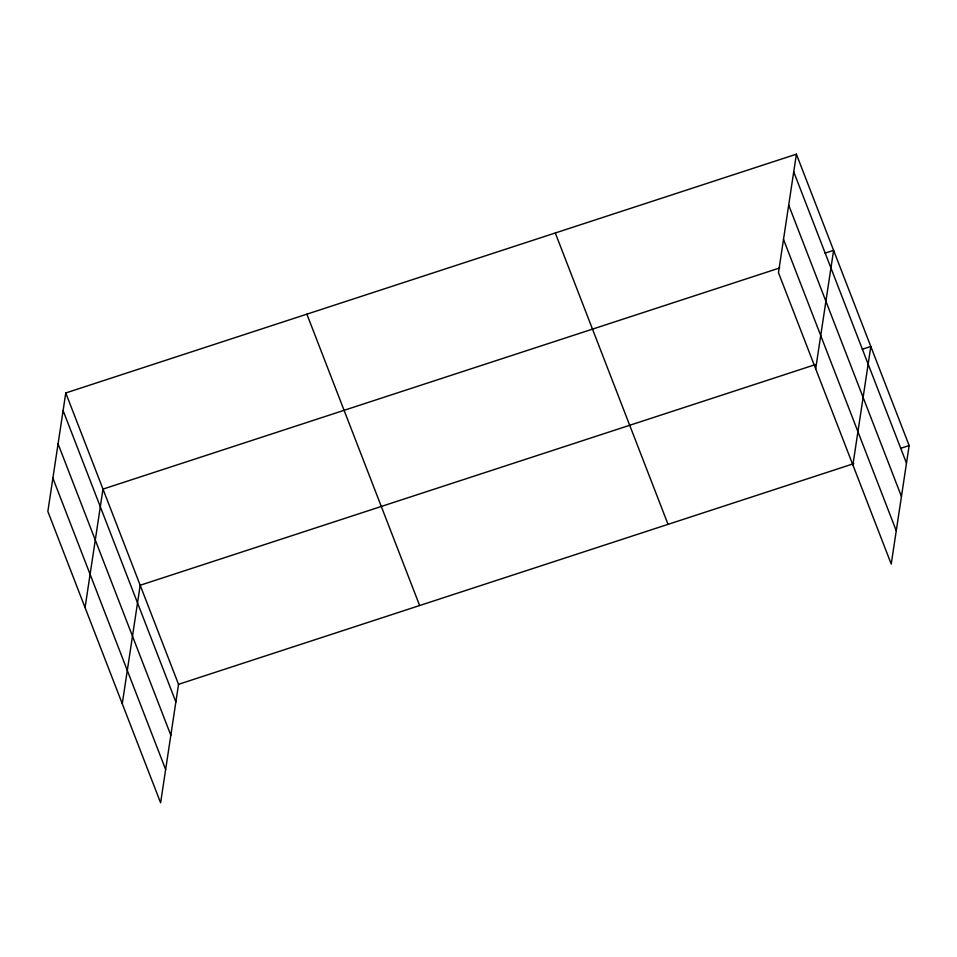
<?xml version="1.0" encoding="UTF-8"?>
<svg xmlns="http://www.w3.org/2000/svg" width="957" height="957" viewBox="0 0 957 957"><rect width="100%" height="100%" fill="white"/><g stroke="black" fill="none" stroke-linecap="round" stroke-linejoin="round"><path stroke-width="1.44" d="M65.77 392.956L47.85 511.445L160.609 802.815L178.528 684.327L65.77 392.956L796.391 154.185L909.15 445.555L891.23 564.044L778.472 272.673L796.391 154.185M85.065 607.599L102.985 489.111L779.704 267.948M122.269 703.742L140.189 585.253L815.496 364.569M815.687 368.828L833.607 250.339L825.09 253.126M852.89 464.982L870.81 346.494L862.305 349.269M178.528 684.327L853.835 463.631M900.645 448.331L909.15 445.555M793.724 171.817L906.482 463.176M788.688 205.097L901.446 496.468M783.508 239.394L896.266 530.752M555.287 232.982L668.046 524.352M306.874 314.159L419.633 605.53M63.102 410.589L175.861 701.948M58.066 443.869L170.825 735.227M52.886 478.165L165.645 769.524"/></g></svg>
